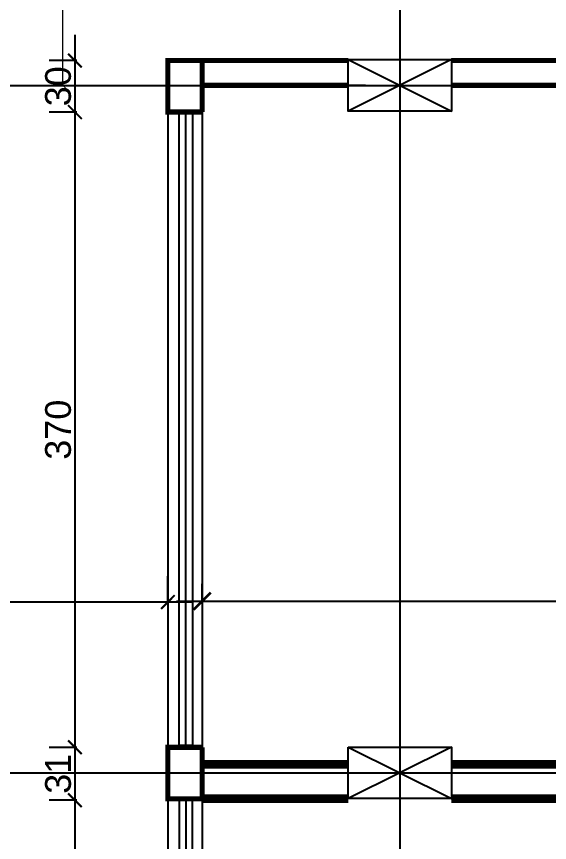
# Model space of a CAD drawing. Extents: x 250879 to 348495, y -51522 to -9360.
# Drawn here: x 307458.6 to 307768.7, y -20733.2 to -20252.6 of the extents above; entities that cross this region are included whole.
import ezdxf

# ---------------------------------------------------------------- set-up
doc = ezdxf.new("R2010")
doc.units = 0
doc.layers.get('0').update_dxf_attribs({"linetype": 'CONTINUOUS'})
doc.layers.get('DEFPOINTS').update_dxf_attribs({"color": 9, "linetype": 'CONTINUOUS'})
for name, color, linetype in [('AXIS', 1, 'CONTINUOUS'), ('COLUMN', 5, 'CONTINUOUS'), ('FURNITURE', 4, 'CONTINUOUS'), ('WALL', 7, 'CONTINUOUS'), ('WALL1', 2, 'CONTINUOUS')]:
    doc.layers.add(name, color=color, linetype=linetype)
doc.layers.add('dimention', color=151, linetype='CONTINUOUS', lineweight=13)
doc.styles.get("Standard").update_dxf_attribs({"font": 'sanss___.ttf', "height": 15})
doc.styles.add('yon', font='ARIALN.TTF')
doc.dimstyles.new('CM', dxfattribs={"dimscale": 0, "dimtxt": 12, "dimasz": 0.4, "dimexe": 50, "dimexo": 1000, "dimgap": 0.03, "dimtad": 1, "dimdec": 0, "dimzin": 0, "dimdsep": 46, "dimtxsty": 'yon', "dimblk": 'Ar thick3', "dimcen": 3, "dimdle": 8, "dimse1": 1, "dimse2": 1, "dimclrd": 8, "dimclre": 8, "dimclrt": 30, "dimadec": 0, "dimazin": 0, "dimtfac": 1, "dimtdec": 0, "dimtix": 1, "dimtmove": 1, "dimatfit": 3, "dimfxl": 50, "dimtolj": 1, "dimtzin": 0, "dimlwd": 9, "dimarcsym": 0})
doc.dimstyles.new('STANDARD$0', dxfattribs={"dimscale": 0, "dimtxt": 12, "dimasz": 8, "dimexe": 15, "dimexo": 0.0625, "dimgap": 2, "dimtad": 1, "dimdec": 0, "dimzin": 0, "dimdsep": 46, "dimtxsty": 'Standard', "dimblk1": 'ARCHTICK', "dimblk2": 'ARCHTICK', "dimsah": 1, "dimcen": 0.09, "dimdle": 15, "dimclrd": 3, "dimclre": 3, "dimclrt": 3, "dimazin": 0, "dimtfac": 1, "dimtdec": 0, "dimtofl": 0, "dimtmove": 1, "dimatfit": 3, "dimldrblk": 'ARCHTICK', "dimfxl": 1.0455, "dimfxlon": 1, "dimtolj": 1, "dimtzin": 0, "dimarcsym": 0})

# ---------------------------------------------------------------- blocks, each defined once
blk = doc.blocks.new('COLUMN')
at = {"layer": 'AXIS'}
for p, q in [((236924.7, -9644.26), (236984.7, -9674.26)), ((236984.7, -9644.26), (236924.7, -9674.26))]:
    blk.add_line(p, q, dxfattribs=at)
at = {"layer": 'COLUMN'}
blk.add_lwpolyline([(236924.7, -9644.26), (236984.7, -9644.26), (236984.7, -9674.26), (236924.7, -9674.26)], close=True, dxfattribs=at)
blk = doc.blocks.new('AXISG')
at = {"layer": 'AXIS'}
for p, q in [((305954.88, -19949.16), (305954.88, -23524.13)), ((305609.19, -20292.83), (307936.9, -20292.83)), ((305601.38, -20692.83), (307936.9, -20692.83))]:
    blk.add_line(p, q, dxfattribs=at)
at = {"layer": 'WALL', "linetype": 'Continuous'}
for p in [(69000.18, -10633.58), (69000.18, -11033.58)]:
    blk.add_blockref('COLUMN', p, dxfattribs=at)
blk = doc.blocks.new('_ARCHTICK')
at = {"color": 0, "linetype": 'ByBlock', "const_width": 0.15}
blk.add_lwpolyline([(-0.5, -0.5), (0.5, 0.5)], dxfattribs=at)
blk = doc.blocks.new('*D244')
at = {"layer": 'DEFPOINTS', "color": 0, "linetype": 'Continuous', "transparency": 16777216}
for p in [(307234.36, -20593.28), (307234.36, -20596), (307546.62, -20596)]:
    blk.add_point(p, dxfattribs=at)
at = {"layer": 'WALL', "color": 3, "linetype": 'Continuous', "lineweight": -2, "transparency": 16777216}
for p, q in [((307234.36, -20594.33), (307234.36, -20578.28)), ((307546.62, -20594.33), (307546.62, -20578.28)), ((307561.62, -20593.28), (307219.36, -20593.28))]:
    blk.add_line(p, q, dxfattribs=at)
at = {"layer": 'WALL', "color": 3, "linetype": 'Continuous', "lineweight": -2, "transparency": 16777216, "xscale": 8, "yscale": 8, "zscale": 8, "rotation": 180}
blk.add_blockref('_ARCHTICK', (307234.36, -20593.28), dxfattribs=at)
at = {"layer": 'WALL', "color": 3, "linetype": 'Continuous', "lineweight": -2, "transparency": 16777216, "xscale": 8, "yscale": 8, "zscale": 8}
blk.add_blockref('_ARCHTICK', (307546.62, -20593.28), dxfattribs=at)
at = {"layer": 'WALL', "color": 3, "linetype": 'Continuous', "transparency": 16777216, "insert": (307390.49, -20583.55), "char_height": 15, "attachment_point": 5}
blk.add_mtext('\\A1;312', dxfattribs=at)
blk = doc.blocks.new('*D1162')
at = {"layer": 'DEFPOINTS', "color": 0, "linetype": 'Continuous', "transparency": 16777216}
for p in [(307546.62, -20278.21), (307492.54, -20308.21), (307546.62, -20308.21)]:
    blk.add_point(p, dxfattribs=at)
at = {"layer": 'WALL', "color": 3, "linetype": 'Continuous', "lineweight": -2, "transparency": 16777216}
for p, q in [((307492.54, -20263.21), (307492.54, -20323.21)), ((307493.59, -20278.21), (307477.54, -20278.21)), ((307493.59, -20308.21), (307477.54, -20308.21))]:
    blk.add_line(p, q, dxfattribs=at)
at = {"layer": 'WALL', "color": 3, "linetype": 'Continuous', "lineweight": -2, "transparency": 16777216, "xscale": 8, "yscale": 8, "zscale": 8}
for p, rotation in [((307492.54, -20278.21), 90), ((307492.54, -20308.21), 270)]:
    blk.add_blockref('_ARCHTICK', p, dxfattribs=dict(at, rotation=rotation))
at = {"layer": 'WALL', "color": 3, "linetype": 'Continuous', "transparency": 16777216, "insert": (307482.81, -20293.21), "char_height": 15, "attachment_point": 5, "rotation": 90}
blk.add_mtext('\\A1;30', dxfattribs=at)
blk = doc.blocks.new('*D1163')
at = {"layer": 'DEFPOINTS', "color": 0, "linetype": 'Continuous', "transparency": 16777216}
for p in [(307546.62, -20308.21), (307492.54, -20677.83), (307546.62, -20677.83)]:
    blk.add_point(p, dxfattribs=at)
at = {"layer": 'WALL', "color": 3, "linetype": 'Continuous', "lineweight": -2, "transparency": 16777216}
for p, q in [((307492.54, -20293.21), (307492.54, -20692.83)), ((307493.59, -20308.21), (307477.54, -20308.21)), ((307493.59, -20677.83), (307477.54, -20677.83))]:
    blk.add_line(p, q, dxfattribs=at)
at = {"layer": 'WALL', "color": 3, "linetype": 'Continuous', "lineweight": -2, "transparency": 16777216, "xscale": 8, "yscale": 8, "zscale": 8}
for p, rotation in [((307492.54, -20308.21), 90), ((307492.54, -20677.83), 270)]:
    blk.add_blockref('_ARCHTICK', p, dxfattribs=dict(at, rotation=rotation))
at = {"layer": 'WALL', "color": 3, "linetype": 'Continuous', "transparency": 16777216, "insert": (307482.81, -20493.02), "char_height": 15, "attachment_point": 5, "rotation": 90}
blk.add_mtext('\\A1;370', dxfattribs=at)
blk = doc.blocks.new('*D1164')
at = {"layer": 'DEFPOINTS', "color": 0, "linetype": 'Continuous', "transparency": 16777216}
for p in [(307546.62, -20677.83), (307492.54, -20708.58), (307546.62, -20708.58)]:
    blk.add_point(p, dxfattribs=at)
at = {"layer": 'WALL', "color": 3, "linetype": 'Continuous', "lineweight": -2, "transparency": 16777216}
for p, q in [((307492.54, -20662.83), (307492.54, -20723.58)), ((307493.59, -20677.83), (307477.54, -20677.83)), ((307493.59, -20708.58), (307477.54, -20708.58))]:
    blk.add_line(p, q, dxfattribs=at)
at = {"layer": 'WALL', "color": 3, "linetype": 'Continuous', "lineweight": -2, "transparency": 16777216, "xscale": 8, "yscale": 8, "zscale": 8}
for p, rotation in [((307492.54, -20677.83), 90), ((307492.54, -20708.58), 270)]:
    blk.add_blockref('_ARCHTICK', p, dxfattribs=dict(at, rotation=rotation))
at = {"layer": 'WALL', "color": 3, "linetype": 'Continuous', "transparency": 16777216, "insert": (307482.81, -20693.21), "char_height": 15, "attachment_point": 5, "rotation": 90}
blk.add_mtext('\\A1;31', dxfattribs=at)
blk = doc.blocks.new('*D1165')
at = {"layer": 'DEFPOINTS', "color": 0, "linetype": 'Continuous', "transparency": 16777216}
for p in [(307546.62, -20708.58), (307492.54, -21077.67), (307546.62, -21077.67)]:
    blk.add_point(p, dxfattribs=at)
at = {"layer": 'WALL', "color": 3, "linetype": 'Continuous', "lineweight": -2, "transparency": 16777216}
for p, q in [((307492.54, -20693.58), (307492.54, -21092.67)), ((307493.59, -20708.58), (307477.54, -20708.58)), ((307493.59, -21077.67), (307477.54, -21077.67))]:
    blk.add_line(p, q, dxfattribs=at)
at = {"layer": 'WALL', "color": 3, "linetype": 'Continuous', "lineweight": -2, "transparency": 16777216, "xscale": 8, "yscale": 8, "zscale": 8}
for p, rotation in [((307492.54, -20708.58), 90), ((307492.54, -21077.67), 270)]:
    blk.add_blockref('_ARCHTICK', p, dxfattribs=dict(at, rotation=rotation))
at = {"layer": 'WALL', "color": 3, "linetype": 'Continuous', "transparency": 16777216, "insert": (307482.81, -20893.12), "char_height": 15, "attachment_point": 5, "rotation": 90}
blk.add_mtext('\\A1;369', dxfattribs=at)
blk = doc.blocks.new('*D1177')
at = {"layer": 'DEFPOINTS', "color": 0, "linetype": 'Continuous', "transparency": 16777216}
for p in [(307681.62, -19975.42), (307681.62, -20163.31), (307546.62, -20278.21)]:
    blk.add_point(p, dxfattribs=at)
at = {"layer": 'WALL', "color": 3, "linetype": 'Continuous', "lineweight": -2, "transparency": 16777216}
for p, q in [((307546.62, -19976.46), (307546.62, -19960.42)), ((307681.62, -19976.46), (307681.62, -19960.42)), ((307531.62, -19975.42), (307696.62, -19975.42))]:
    blk.add_line(p, q, dxfattribs=at)
at = {"layer": 'WALL', "color": 3, "linetype": 'Continuous', "lineweight": -2, "transparency": 16777216, "xscale": 8, "yscale": 8, "zscale": 8, "rotation": 180}
blk.add_blockref('_ARCHTICK', (307546.62, -19975.42), dxfattribs=at)
at = {"layer": 'WALL', "color": 3, "linetype": 'Continuous', "lineweight": -2, "transparency": 16777216, "xscale": 8, "yscale": 8, "zscale": 8}
blk.add_blockref('_ARCHTICK', (307681.62, -19975.42), dxfattribs=at)
at = {"layer": 'WALL', "color": 3, "linetype": 'Continuous', "transparency": 16777216, "insert": (307614.12, -19965.68), "char_height": 15, "attachment_point": 5}
blk.add_mtext('\\A1;135', dxfattribs=at)
blk = doc.blocks.new('*D1212')
at = {"layer": 'DEFPOINTS', "color": 0, "linetype": 'Continuous', "transparency": 16777216}
for p in [(307681.62, -20131.41), (307681.62, -20242.01), (307546.62, -20278.21)]:
    blk.add_point(p, dxfattribs=at)
at = {"layer": 'WALL', "color": 3, "linetype": 'Continuous', "lineweight": -2, "transparency": 16777216}
for p, q in [((307546.62, -20132.45), (307546.62, -20116.41)), ((307681.62, -20132.45), (307681.62, -20116.41)), ((307531.62, -20131.41), (307696.62, -20131.41))]:
    blk.add_line(p, q, dxfattribs=at)
at = {"layer": 'WALL', "color": 3, "linetype": 'Continuous', "lineweight": -2, "transparency": 16777216, "xscale": 8, "yscale": 8, "zscale": 8, "rotation": 180}
blk.add_blockref('_ARCHTICK', (307546.62, -20131.41), dxfattribs=at)
at = {"layer": 'WALL', "color": 3, "linetype": 'Continuous', "lineweight": -2, "transparency": 16777216, "xscale": 8, "yscale": 8, "zscale": 8}
blk.add_blockref('_ARCHTICK', (307681.62, -20131.41), dxfattribs=at)
at = {"layer": 'WALL', "color": 3, "linetype": 'Continuous', "transparency": 16777216, "insert": (307614.12, -20121.67), "char_height": 15, "attachment_point": 5}
blk.add_mtext('\\A1;135', dxfattribs=at)
blk = doc.blocks.new('*D1230')
at = {"layer": 'DEFPOINTS', "color": 0, "linetype": 'ByBlock', "ltscale": 3, "transparency": 16777216}
for p in [(307566.62, -20592.75), (308127.1, -20592.75), (308127.1, -20635.02)]:
    blk.add_point(p, dxfattribs=at)
at = {"layer": 'WALL1', "color": 3, "linetype": 'ByBlock', "lineweight": -2, "ltscale": 3, "transparency": 16777216}
for p, q in [((307566.62, -20592.75), (307566.62, -20582.75)), ((308127.1, -20593.8), (308127.1, -20582.75)), ((307551.62, -20592.75), (308142.1, -20592.75))]:
    blk.add_line(p, q, dxfattribs=at)
at = {"layer": 'WALL1', "color": 3, "linetype": 'ByBlock', "lineweight": -2, "ltscale": 3, "transparency": 16777216, "xscale": 10, "yscale": 10, "zscale": 10, "rotation": 180}
blk.add_blockref('_ARCHTICK', (307566.62, -20592.75), dxfattribs=at)
at = {"layer": 'WALL1', "color": 3, "linetype": 'ByBlock', "lineweight": -2, "ltscale": 3, "transparency": 16777216, "xscale": 10, "yscale": 10, "zscale": 10}
blk.add_blockref('_ARCHTICK', (308127.1, -20592.75), dxfattribs=at)
at = {"layer": 'WALL1', "color": 3, "linetype": 'ByBlock', "ltscale": 3, "transparency": 16777216, "insert": (307846.86, -20580.01), "char_height": 15, "attachment_point": 5}
blk.add_mtext('\\A1;560', dxfattribs=at)
blk = doc.blocks.new('Ar thick3')
at = {"layer": 'dimention'}
blk.add_line((0, 16.2), (0, -16.2), dxfattribs=at)
at = {"layer": 'dimention', "const_width": 1.5}
blk.add_lwpolyline([(-5, -5.1), (5, 4.9)], dxfattribs=at)
blk = doc.blocks.new('*D2153')
at = {"layer": 'DEFPOINTS', "color": 0, "linetype": 'Continuous', "transparency": 16777216}
for p in [(309337.9, -20238.3), (307234.36, -20292.67), (309337.9, -20292.67)]:
    blk.add_point(p, dxfattribs=at)
at = {"layer": 'WALL', "color": 8, "linetype": 'Continuous', "lineweight": 9, "transparency": 16777216}
blk.add_line((307234.76, -20238.3), (309337.5, -20238.3), dxfattribs=at)
at = {"layer": 'WALL', "color": 8, "linetype": 'Continuous', "lineweight": 9, "transparency": 16777216, "xscale": 0.4, "yscale": 0.4, "zscale": 0.4, "rotation": 180}
blk.add_blockref('Ar thick3', (307234.36, -20238.3), dxfattribs=at)
at = {"layer": 'WALL', "color": 8, "linetype": 'Continuous', "lineweight": 9, "transparency": 16777216, "xscale": 0.4, "yscale": 0.4, "zscale": 0.4}
blk.add_blockref('Ar thick3', (309337.9, -20238.3), dxfattribs=at)
at = {"layer": 'WALL', "color": 30, "linetype": 'Continuous', "transparency": 16777216, "insert": (308286.13, -20232.14), "char_height": 12, "attachment_point": 5, "style": 'yon'}
blk.add_mtext('\\A1;2104', dxfattribs=at)
blk = doc.blocks.new('*D2154')
at = {"layer": 'DEFPOINTS', "color": 0, "linetype": 'Continuous', "transparency": 16777216}
for p in [(307485.53, -20057.67), (307496.75, -20057.67), (307546.62, -20292.67)]:
    blk.add_point(p, dxfattribs=at)
at = {"layer": 'WALL', "color": 8, "linetype": 'Continuous', "lineweight": 9, "transparency": 16777216}
blk.add_line((307485.53, -20292.27), (307485.53, -20058.07), dxfattribs=at)
at = {"layer": 'WALL', "color": 8, "linetype": 'Continuous', "lineweight": 9, "transparency": 16777216, "xscale": 0.4, "yscale": 0.4, "zscale": 0.4}
for p, rotation in [((307485.53, -20057.67), 90), ((307485.53, -20292.67), 270)]:
    blk.add_blockref('Ar thick3', p, dxfattribs=dict(at, rotation=rotation))
at = {"layer": 'WALL', "color": 30, "linetype": 'Continuous', "transparency": 16777216, "insert": (307479.37, -20175.17), "char_height": 12, "attachment_point": 5, "rotation": 90, "style": 'yon'}
blk.add_mtext('\\A1;235', dxfattribs=at)

msp = doc.modelspace()

# ---------------------------------------------------------------- linework, layer by layer
at = {"layer": 'AXIS'}
msp.add_line((307681.62373, -19898.76536), (307681.62373, -23524.12587), dxfattribs=at)
at = {"layer": 'FURNITURE', "ltscale": 3}
for points in [[(307661.62373, -20292.66838), (307566.62373, -20292.66838), (307566.62373, -20592.66838), (307566.62373, -20592.66838)], [(307560.94179, -20307.66838), (307560.94179, -20676.75906), (307553.28391, -20676.75906), (307553.28391, -20307.66838)], [(307560.94179, -21077.66838), (307560.94179, -20708.57769), (307553.28391, -20708.57769), (307553.28391, -21077.66838)]]:
    msp.add_lwpolyline(points, dxfattribs=at)
at = {"layer": 'WALL', "linetype": 'Continuous', "const_width": 3}
for points in [[(307566.62373, -20278.20549), (307546.62373, -20278.20549), (307546.62373, -20293.20549)], [(307566.62373, -20278.20549), (307651.62373, -20278.20549)], [(307566.62373, -20278.20549), (307566.62373, -20293.20549)], [(307711.62373, -20278.20549), (308092.10061, -20278.20549)], [(307566.62373, -20308.20549), (307546.62373, -20308.20549), (307546.62373, -20293.20549)], [(307566.62373, -20292.66838), (307651.62373, -20292.66838)], [(307566.62373, -20308.20549), (307566.62373, -20293.20549)], [(307711.62373, -20292.66838), (308092.10061, -20292.66838)], [(307566.62373, -20677.83296), (307546.62373, -20677.83296), (307546.62373, -20692.83296)], [(307566.62373, -20677.83296), (307566.62373, -20692.83296)], [(307566.62373, -20707.83296), (307546.62373, -20707.83296), (307546.62373, -20692.83296)], [(307566.62373, -20707.83296), (307566.62373, -20692.83296)]]:
    msp.add_lwpolyline(points, dxfattribs=at)
at = {"layer": 'WALL', "linetype": 'Continuous'}
for points in [[(307546.62373, -20278.20549), (307566.62373, -20278.20549), (307566.62373, -20308.20549), (307546.62373, -20308.20549)], [(307546.62373, -20677.83296), (307566.62373, -20677.83296), (307566.62373, -20707.83296), (307546.62373, -20707.83296)]]:
    msp.add_lwpolyline(points, close=True, dxfattribs=at)
at = {"layer": 'WALL', "linetype": 'Continuous', "ltscale": 3}
for points in [[(307546.62373, -20308.95022), (307546.62373, -20293.20549)], [(307566.62373, -20308.95022), (307566.62373, -20293.20549)], [(307546.62373, -20308.20549), (307546.62373, -20692.83296)], [(307546.62373, -20308.95022), (307546.62373, -20308.95022)], [(307546.62373, -20308.95022), (307546.62373, -20308.95022)], [(307566.62373, -20308.95022), (307566.62373, -20308.95022)], [(307566.62373, -20592.66838), (307566.62373, -20708.57769)], [(307566.62373, -20592.75067), (307566.62373, -20692.83296)], [(307546.62373, -20708.57769), (307546.62373, -20692.83296)], [(307566.62373, -20708.57769), (307566.62373, -20692.83296)], [(307546.62373, -20708.57769), (307546.62373, -21477.83296)], [(307546.62373, -20708.57769), (307546.62373, -21092.99755)], [(307546.62373, -20708.57769), (307546.62373, -20708.57769)], [(307546.62373, -20708.57769), (307546.62373, -20708.57769)], [(307566.62373, -20708.57769), (307566.62373, -21477.83296)], [(307566.62373, -20708.57769), (307566.62373, -21092.99755)], [(307566.62373, -20708.57769), (307566.62373, -20708.57769)]]:
    msp.add_lwpolyline(points, dxfattribs=at)
at = {"layer": 'WALL', "linetype": 'Continuous', "ltscale": 3, "const_width": 5}
for points in [[(307651.62373, -20687.66838), (307566.62373, -20687.66838)], [(308147.10061, -20687.66838), (307711.62373, -20687.66838)], [(307651.62373, -20707.66838), (307566.62373, -20707.66838)], [(308147.10061, -20707.66838), (307711.62373, -20707.66838)]]:
    msp.add_lwpolyline(points, dxfattribs=at)
at = {"layer": 'WALL1'}
for p, q in [((307557.11285, -20676.75906), (307557.11285, -20307.66838)), ((307557.11285, -20708.57769), (307557.11285, -21077.66838))]:
    msp.add_line(p, q, dxfattribs=at)

# ---------------------------------------------------------------- block references
at = {"layer": 'WALL', "linetype": 'Continuous'}
msp.add_blockref('AXISG', (1726.73997, 0.16459), dxfattribs=at)

# ---------------------------------------------------------------- dimensions: what is measured, and where the dimension line sits
for base, p1, p2, picture, middle in [((307681.62373, -19975.418), (307546.62373, -20278.20549), (307681.62373, -20163.31447), '*D1177', (307614.12373, -19965.68138)), ((307681.62373, -20131.40565), (307546.62373, -20278.20549), (307681.62373, -20242.01263), '*D1212', (307614.12373, -20121.66902)), ((307234.35513, -20593.28288), (307546.62373, -20595.99947), (307234.35513, -20595.99947), '*D244', (307390.48943, -20583.54626))]:
    dim = msp.add_linear_dim(base=base, p1=p1, p2=p2, dimstyle='STANDARD$0', override={"dimscale": 1}, dxfattribs=at)
    dim.commit()
    dim.dimension.update_dxf_attribs({"geometry": picture, "text_midpoint": middle})
at = {"layer": 'WALL', "color": 4, "linetype": 'Continuous'}
dim = msp.add_linear_dim(base=(307485.53165, -20057.66838), p1=(307546.62373, -20292.66838), p2=(307496.74637, -20057.66838), angle=90, dimstyle='CM', override={"dimscale": 1}, dxfattribs=at)
dim.commit()
dim.dimension.update_dxf_attribs({"geometry": '*D2154', "text_midpoint": (307479.37477, -20175.16838)})
dim = msp.add_linear_dim(base=(309337.89641, -20238.29907), p1=(307234.35513, -20292.66838), p2=(309337.89641, -20292.66838), dimstyle='CM', override={"dimscale": 1}, dxfattribs=at)
dim.commit()
dim.dimension.update_dxf_attribs({"geometry": '*D2153', "text_midpoint": (308286.12577, -20232.14219)})
at = {"layer": 'WALL', "linetype": 'Continuous'}
for base, p1, p2, picture, middle in [((307492.54197, -20308.20549), (307546.62373, -20278.20549), (307546.62373, -20308.20549), '*D1162', (307482.80534, -20293.20549)), ((307492.54197, -20677.83296), (307546.62373, -20308.20549), (307546.62373, -20677.83296), '*D1163', (307482.80534, -20493.01923)), ((307492.54197, -20708.57769), (307546.62373, -20677.83296), (307546.62373, -20708.57769), '*D1164', (307482.80534, -20693.20533)), ((307492.54197, -21077.66838), (307546.62373, -20708.57769), (307546.62373, -21077.66838), '*D1165', (307482.80534, -20893.12303))]:
    dim = msp.add_linear_dim(base=base, p1=p1, p2=p2, angle=90, dimstyle='STANDARD$0', override={"dimscale": 1}, dxfattribs=at)
    dim.commit()
    dim.dimension.update_dxf_attribs({"geometry": picture, "text_midpoint": middle})
at = {"layer": 'WALL1', "linetype": 'ByBlock', "ltscale": 3}
dim = msp.add_linear_dim(base=(308127.10061, -20592.75067), p1=(307566.62373, -20592.75067), p2=(308127.10061, -20635.0195), dimstyle='STANDARD$0', override={"dimscale": 1, "dimtxt": 15, "dimasz": 10, "dimexe": 10, "dimexo": 30, "dimgap": 5, "dimzin": 8, "dimcen": 2.5, "dimtofl": 1, "dimatfit": 2}, dxfattribs=at)
dim.commit()
dim.dimension.update_dxf_attribs({"geometry": '*D1230', "text_midpoint": (307846.86217, -20580.01405)})

doc.saveas('drawing.dxf')
